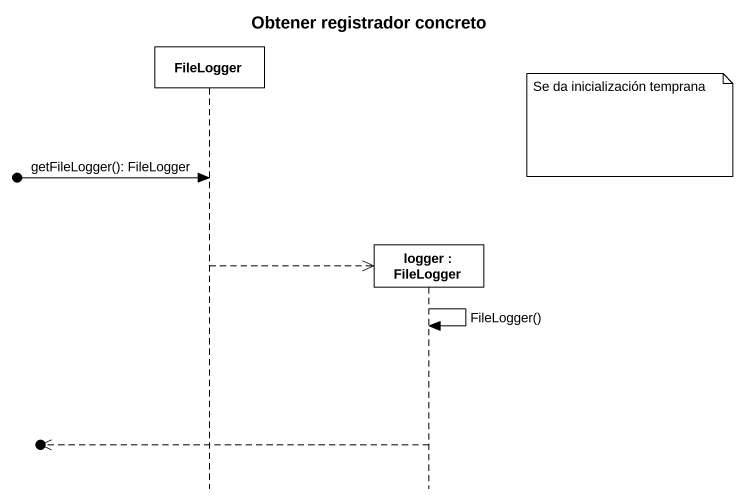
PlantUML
@startuml
title Obtener registrador concreto
hide footbox
participant FileLogger
participant "logger : FileLogger" as logger

note right of logger : Se da inicialización temprana
[o-> FileLogger : getFileLogger(): FileLogger
FileLogger -->> logger **
logger -> logger : FileLogger()
[o<<-- logger
@enduml
